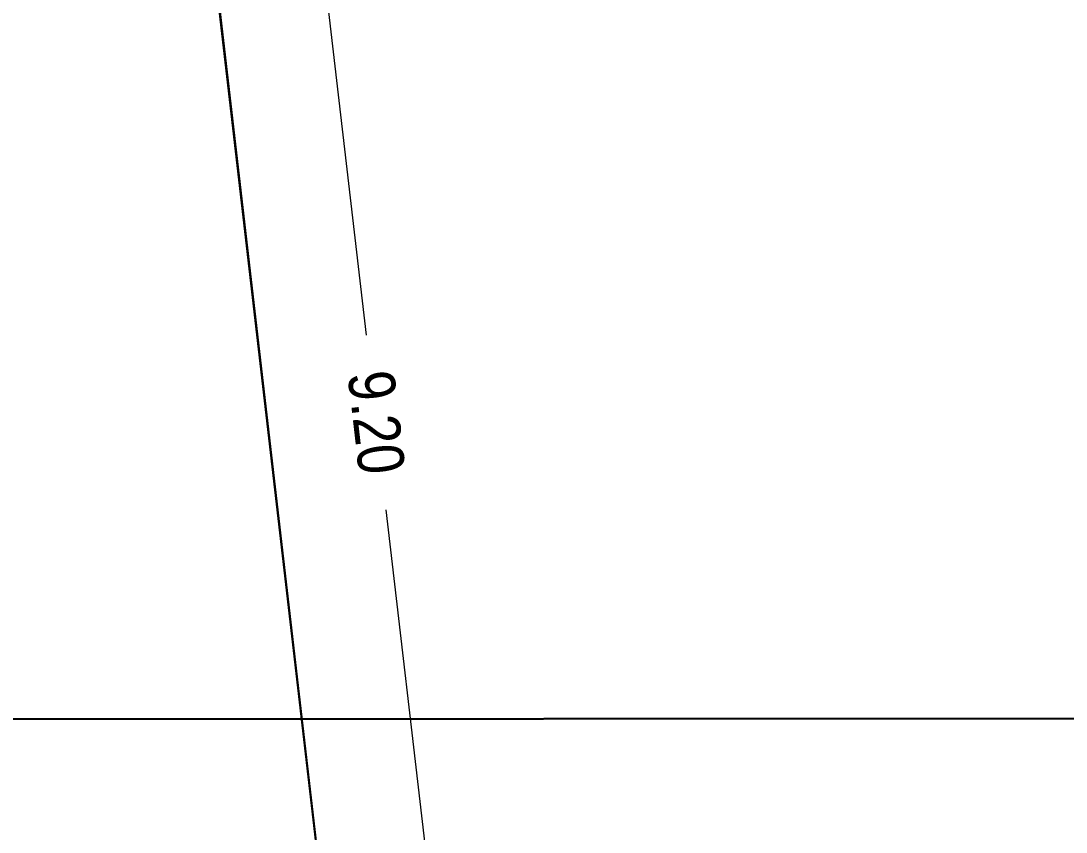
# Model space of a CAD drawing. Header units: millimetres. Extents: x 29397 to 29927, y 26123 to 26652.
# Drawn here: x 29776.25 to 29783.02, y 26219.31 to 26224.56 of the extents above; entities that cross this region are included whole.
import ezdxf

# ---------------------------------------------------------------- set-up
doc = ezdxf.new("R2010")
doc.units = ezdxf.units.MM
doc.header["$LTSCALE"] = 0.3
for name, color, linetype in [('_IndivSubPlot', 180, 'Continuous'), ('_IndivSubPlot_DIMENSION', 7, 'Continuous'), ('_InternalRoad', 3, 'Continuous'), ('_SurveyNo', 8, 'Continuous')]:
    doc.layers.add(name, color=color, linetype=linetype)
doc.layers.get('0').off()
doc.styles.add('PreDCRFont', font='ARIALN.TTF')
doc.dimstyles.new('PDCR-PLOT-INT', dxfattribs={"dimtxt": 0.3, "dimasz": 0.25, "dimexe": 0.25, "dimexo": 0.25, "dimgap": 0.25, "dimtad": 0, "dimzin": 0, "dimdsep": 46, "dimtxsty": 'PreDCRFont', "dimblk": 'OBLIQUE', "dimcen": 0.5, "dimdle": 0.1, "dimadec": 0, "dimazin": 0, "dimtfac": 1, "dimtix": 1, "dimtofl": 0, "dimtmove": 1, "dimatfit": 1, "dimfxl": 1, "dimtolj": 1, "dimtzin": 0, "dimlwd": 15, "dimarcsym": 0})

# ---------------------------------------------------------------- blocks, each defined once
blk = doc.blocks.new('_Oblique')
at = {"color": 0, "linetype": 'ByBlock', "lineweight": -2}
blk.add_line((-0.5, -0.5), (0.5, 0.5), dxfattribs=at)
blk = doc.blocks.new('*D770')
at = {"layer": '_IndivSubPlot_DIMENSION', "color": 0, "lineweight": 15, "transparency": 16777216}
for p, q in [((29778.0118, 26226.6267), (29778.4874, 26222.5233)), ((29779.0941, 26217.2892), (29778.6184, 26221.3926))]:
    blk.add_line(p, q, dxfattribs=at)
at = {"layer": '_IndivSubPlot_DIMENSION', "color": 0, "lineweight": 15, "transparency": 16777216, "xscale": 0.25, "yscale": 0.25, "zscale": 0.25}
for p, rotation in [((29778.0233, 26226.5274), 96.61144071519752), ((29779.0825, 26217.3886), 276.6114407151975)]:
    blk.add_blockref('_Oblique', p, dxfattribs=dict(at, rotation=rotation))
at = {"layer": '_IndivSubPlot_DIMENSION', "color": 0, "lineweight": 15, "transparency": 16777216, "insert": (29778.5529, 26221.958), "char_height": 0.3, "attachment_point": 5, "rotation": 276.61144, "style": 'PreDCRFont'}
blk.add_mtext('\\A1;9.20', dxfattribs=at)

msp = doc.modelspace()

# ---------------------------------------------------------------- linework, layer by layer
at = {"layer": '_IndivSubPlot'}
msp.add_lwpolyline([(29777.328, 26226.4468), (29778.3872, 26217.308)], dxfattribs=at)
at = {"layer": '_InternalRoad'}
msp.add_lwpolyline([(29769.2573, 26296.0775), (29757.2281, 26295.636), (29773.6618, 26153.852), (29786.1064, 26150.7096)], close=True, dxfattribs=at)
at = {"layer": '_SurveyNo'}
for points in [[(29825.1797, 26310.1379), (29725.5034, 26306.4798), (29726.6676, 26294.4833), (29735.2994, 26220.0115), (29828.2513, 26220.0675)], [(29817.5894, 26220.0611), (29735.2994, 26220.0115), (29742.0423, 26161.8361), (29817.7195, 26142.7271)]]:
    msp.add_lwpolyline(points, close=True, dxfattribs=at)

# ---------------------------------------------------------------- dimensions: what is measured, and where the dimension line sits
at = {"layer": '_IndivSubPlot_DIMENSION', "lineweight": 15}
dim = msp.add_aligned_dim(p1=(29778.0233, 26226.5274), p2=(29779.0825, 26217.3886), distance=0, text='9.20', dimstyle='PDCR-PLOT-INT', dxfattribs=at)
dim.commit()
dim.dimension.update_dxf_attribs({"geometry": '*D770', "text_midpoint": (29778.5529, 26221.958)})

doc.saveas('drawing.dxf')
